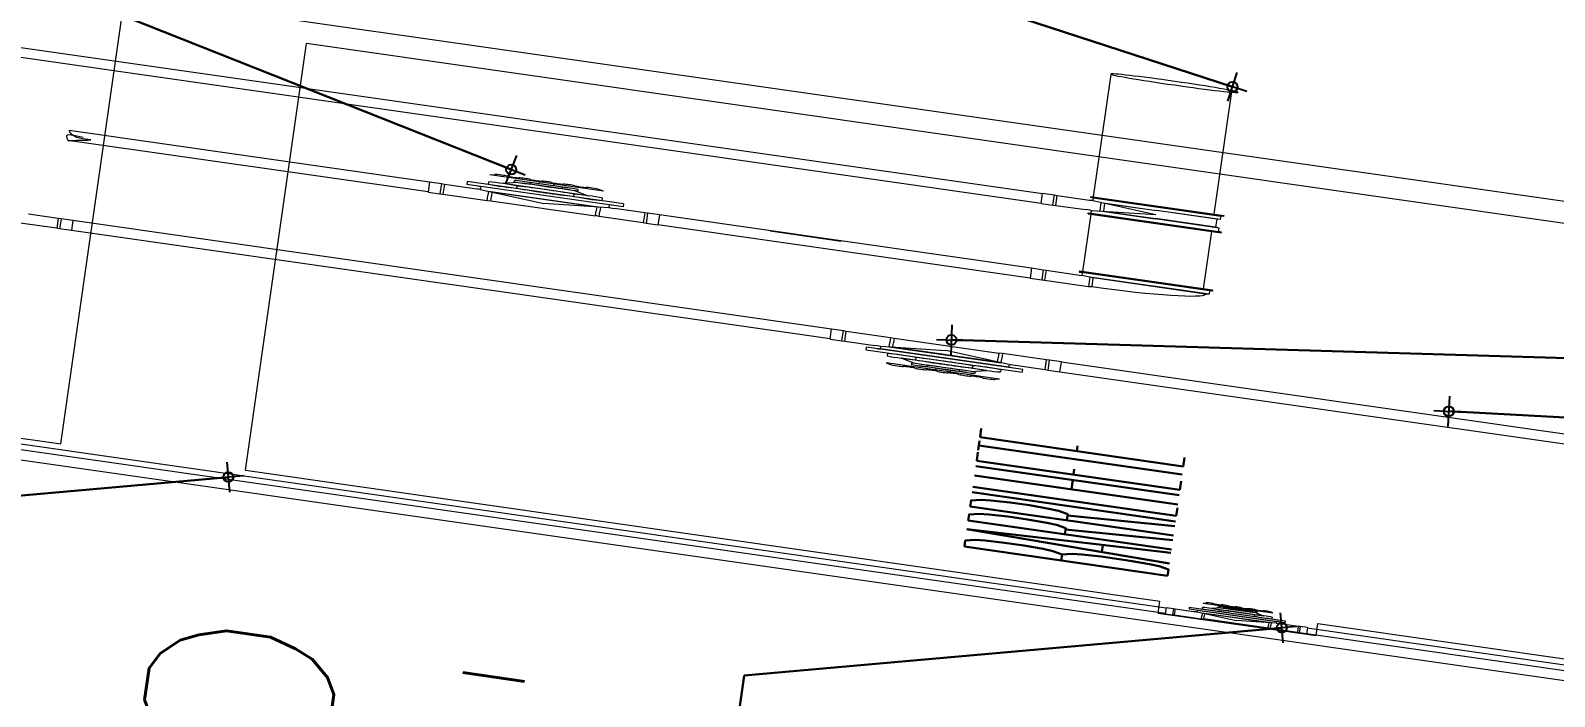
# Model space of a CAD drawing. Header units: millimetres. Extents: x -361192058 to 101130107379, y -14071650034 to 19218552450.
# Drawn here: x -137434.1 to -137284, y 43433.5 to 43499.1 of the extents above; entities that cross this region are included whole.
import ezdxf
from ezdxf.enums import TextEntityAlignment as Align

# ---------------------------------------------------------------- set-up
doc = ezdxf.new("R2010")
doc.units = ezdxf.units.MM
doc.header["$LTSCALE"] = 0.5
for name, color, linetype in [('02', 2, 'Continuous'), ('APBAN', 4, 'Continuous'), ('parede', 2, 'Continuous'), ('TEXT02', 3, 'Continuous'), ('tubulação esg', 4, 'Continuous')]:
    doc.layers.add(name, color=color, linetype=linetype)
doc.styles.add('COTAS', font='romans.shx')
doc.styles.add('R80', font='simplex.shx', dxfattribs={"height": 0.2})
doc.styles.add('ROMANS', font='romans', dxfattribs={"height": 0.1})
doc.styles.get("Standard").update_dxf_attribs({"font": 'txt.shx', "height": 0.12})
doc.dimstyles.new('COTAS', dxfattribs={"dimtxt": 0.08, "dimasz": 0.06, "dimexe": 0.18, "dimexo": 0.0625, "dimgap": 0.05, "dimtad": 1, "dimdec": 4, "dimzin": 4, "dimdsep": 46, "dimtxsty": 'R80', "dimblk1": 'DOT', "dimblk2": 'DOT', "dimsah": 1, "dimcen": 0.09, "dimse1": 1, "dimse2": 1, "dimclrt": 150, "dimadec": 0, "dimazin": 0, "dimtfac": 1, "dimtdec": 4, "dimtmove": 2, "dimatfit": 3, "dimldrblk": 'DOT', "dimfxl": 0, "dimtolj": 1, "dimtzin": 0, "dimarcsym": 0})

# ---------------------------------------------------------------- blocks, each defined once
blk = doc.blocks.new('_Dot')
at = {"color": 0, "lineweight": -2}
blk.add_line((-0.5, 0), (-1, 0), dxfattribs=at)
at = {"color": 0, "const_width": 0.5}
blk.add_lwpolyline([(-0.25, 0, 1), (0.25, 0, 1)], format="xyb", close=True, dxfattribs=at)
blk = doc.blocks.new('DOT')
for p, q in [((0, -1.5), (0, 1.5)), ((1.5, 0), (-1.5, 0))]:
    blk.add_line(p, q)
blk.add_circle((0, 0), 0.5)
blk = doc.blocks.new('APROVADO QUADRA 21.2 MBVII')
at = {"layer": 'parede', "color": 7, "lineweight": 18}
for p, q in [((4509.9035, 2478.5592), (4509.9035, 2466.0319)), ((4520.1131, 2470.2059), (4520.1131, 2478.5592)), ((4510.3676, 2478.2498), (4510.3676, 2473.9185)), ((4510.3676, 2473.9185), (4519.649, 2473.9185)), ((4510.3676, 2473.6091), (4510.3676, 2472.078)), ((4510.3676, 2473.6091), (4519.649, 2473.6091)), ((4519.649, 2470.3296), (4519.649, 2473.6091)), ((4510.1067, 2472.078), (4510.3676, 2472.078)), ((4510.1067, 2472.078), (4510.1067, 2471.8132)), ((4510.1067, 2471.8132), (4510.3676, 2471.8132)), ((4510.3676, 2471.8132), (4510.3676, 2470.3296))]:
    blk.add_line(p, q, dxfattribs=at)
at = {"layer": 'tubulação esg', "lineweight": 18}
for p, q in [((4510.1226, 2477.8057), (4510.1226, 2472.0661)), ((4510.2439, 2477.8057), (4510.2439, 2472.0661)), ((4518.4859, 2477.7251), (4518.485, 2472.366)), ((4518.6887, 2472.366), (4518.6887, 2477.7251)), ((4514.95, 2473.9757), (4514.95, 2474.0491)), ((4515.1634, 2473.9757), (4515.1634, 2474.0256)), ((4514.9451, 2473.9708), (4514.95, 2473.9757)), ((4515.1634, 2473.9757), (4514.95, 2473.9757)), ((4515.1682, 2473.9708), (4515.1634, 2473.9757)), ((4516.8568, 2473.3747), (4516.8568, 2473.978)), ((4517.0702, 2473.3747), (4517.0702, 2473.978)), ((4514.9451, 2473.9512), (4514.9451, 2473.9708)), ((4515.1682, 2473.9708), (4514.9451, 2473.9708)), ((4515.1682, 2473.9512), (4514.9451, 2473.9512)), ((4514.95, 2472.6805), (4514.95, 2473.9512)), ((4515.1634, 2472.6805), (4515.1634, 2473.9512)), ((4515.1682, 2473.9512), (4515.1682, 2473.9708)), ((4516.851, 2473.3747), (4516.851, 2473.355)), ((4517.076, 2473.3747), (4516.851, 2473.3747)), ((4517.076, 2473.3747), (4516.851, 2473.3747)), ((4517.076, 2473.3747), (4517.076, 2473.355)), ((4517.076, 2473.355), (4516.851, 2473.355)), ((4516.851, 2473.355), (4516.8559, 2473.35)), ((4516.8559, 2473.35), (4516.8559, 2473.276)), ((4517.071, 2473.35), (4516.8559, 2473.35)), ((4517.076, 2473.355), (4517.071, 2473.35)), ((4517.071, 2473.35), (4517.071, 2473.2997)), ((4517.1361, 2473.2948), (4517.1312, 2473.2898)), ((4517.1975, 2473.313), (4517.1361, 2473.313)), ((4517.1361, 2473.0515), (4517.1361, 2473.313)), ((4517.1975, 2473.0515), (4517.1975, 2473.313)), ((4516.8559, 2473.276), (4516.9635, 2473.276)), ((4516.8559, 2473.276), (4516.8619, 2473.27)), ((4516.8618, 2473.2701), (4516.8618, 2473.0945)), ((4516.8619, 2473.27), (4516.9635, 2473.27)), ((4517.071, 2473.2898), (4516.9635, 2473.1823)), ((4517.0572, 2473.276), (4516.9635, 2473.276)), ((4517.0512, 2473.27), (4516.9635, 2473.27)), ((4517.0512, 2473.27), (4517.0512, 2473.0945)), ((4517.0572, 2473.276), (4517.0572, 2473.0885)), ((4517.1312, 2473.2898), (4517.0809, 2473.2898)), ((4517.1312, 2473.0747), (4517.1312, 2473.2898)), ((4517.2073, 2473.2773), (4517.2555, 2473.2773)), ((4517.4096, 2473.2773), (4517.4319, 2473.2695)), ((4517.4096, 2473.0872), (4517.4096, 2473.2773)), ((4517.333, 2473.2298), (4517.2653, 2473.2536)), ((4517.2653, 2473.111), (4517.2653, 2473.2536)), ((4517.2073, 2473.2298), (4517.2555, 2473.2298)), ((4517.333, 2473.1424), (4517.333, 2473.2222)), ((4517.3384, 2473.2355), (4517.3654, 2473.2355)), ((4517.3709, 2473.1424), (4517.3709, 2473.2222)), ((4517.333, 2473.1557), (4517.333, 2473.2089)), ((4517.3384, 2473.2089), (4517.3654, 2473.2089)), ((4517.3709, 2473.1945), (4517.4096, 2473.1945)), ((4517.071, 2473.0747), (4516.9635, 2473.1823)), ((4517.3709, 2473.17), (4517.4096, 2473.17)), ((4517.3384, 2473.1557), (4517.3654, 2473.1557)), ((4517.2073, 2473.1348), (4517.2555, 2473.1348)), ((4517.333, 2473.1348), (4517.2653, 2473.111)), ((4517.3384, 2473.1291), (4517.3654, 2473.1291)), ((4516.8559, 2473.0885), (4516.8619, 2473.0945)), ((4516.8619, 2473.0945), (4516.9635, 2473.0945)), ((4517.0512, 2473.0945), (4516.9635, 2473.0945)), ((4517.4096, 2473.0872), (4517.4319, 2473.0951)), ((4516.8559, 2473.0885), (4516.9635, 2473.0885)), ((4516.8559, 2473.0145), (4516.8559, 2473.0885)), ((4517.0572, 2473.0885), (4516.9635, 2473.0885)), ((4517.071, 2473.0145), (4517.071, 2473.0649)), ((4517.1312, 2473.0747), (4517.0809, 2473.0747)), ((4517.1361, 2473.0698), (4517.1312, 2473.0747)), ((4517.2073, 2473.0872), (4517.2555, 2473.0872)), ((4517.1975, 2473.0515), (4517.1361, 2473.0515)), ((4516.851, 2473.0096), (4516.8559, 2473.0145)), ((4517.071, 2473.0145), (4516.8559, 2473.0145)), ((4517.076, 2473.0096), (4517.071, 2473.0145)), ((4517.076, 2473.0096), (4516.851, 2473.0096)), ((4516.851, 2472.9899), (4516.851, 2473.0096)), ((4517.076, 2472.9899), (4516.851, 2472.9899)), ((4516.8568, 2472.3668), (4516.8568, 2472.9899)), ((4517.071, 2472.3668), (4517.071, 2472.9899)), ((4517.076, 2472.9899), (4517.076, 2473.0096)), ((4514.9442, 2472.6805), (4514.9442, 2472.6608)), ((4514.9442, 2472.6805), (4515.1691, 2472.6805)), ((4514.9442, 2472.6805), (4515.1691, 2472.6805)), ((4514.9442, 2472.6608), (4514.9491, 2472.6559)), ((4514.9442, 2472.6608), (4515.1691, 2472.6608)), ((4515.1691, 2472.6608), (4515.1642, 2472.6559)), ((4515.1691, 2472.6805), (4515.1691, 2472.6608)), ((4514.9491, 2472.6559), (4514.9491, 2472.6055)), ((4514.9491, 2472.6559), (4515.1642, 2472.6559)), ((4515.1642, 2472.6559), (4515.1642, 2472.5819)), ((4514.8226, 2472.3574), (4514.8226, 2472.6189)), ((4514.8226, 2472.6189), (4514.884, 2472.6189)), ((4514.884, 2472.3574), (4514.884, 2472.6189)), ((4514.884, 2472.6006), (4514.8889, 2472.5957)), ((4514.8889, 2472.5957), (4514.9392, 2472.5957)), ((4514.8889, 2472.3806), (4514.8889, 2472.5957)), ((4514.9491, 2472.5957), (4515.0567, 2472.4881)), ((4514.6105, 2472.5832), (4514.5882, 2472.5754)), ((4514.6105, 2472.3931), (4514.6105, 2472.5832)), ((4514.6872, 2472.5356), (4514.7549, 2472.5594)), ((4514.7549, 2472.4168), (4514.7549, 2472.5594)), ((4514.8128, 2472.5832), (4514.7646, 2472.5832)), ((4514.9629, 2472.5819), (4514.9629, 2472.3944)), ((4514.9629, 2472.5819), (4515.0567, 2472.5819)), ((4514.9689, 2472.5759), (4514.9689, 2472.4004)), ((4514.9689, 2472.5759), (4515.0567, 2472.5759)), ((4515.1642, 2472.5819), (4515.0567, 2472.5819)), ((4515.1582, 2472.5759), (4515.0567, 2472.5759)), ((4515.1642, 2472.5819), (4515.1582, 2472.5759)), ((4515.1583, 2472.5759), (4515.1583, 2472.4003)), ((4514.6817, 2472.5413), (4514.6547, 2472.5413)), ((4514.8128, 2472.5356), (4514.7646, 2472.5356)), ((4514.6492, 2472.4482), (4514.6492, 2472.528)), ((4514.6817, 2472.5147), (4514.6547, 2472.5147)), ((4514.6872, 2472.4482), (4514.6872, 2472.528)), ((4514.6872, 2472.4615), (4514.6872, 2472.5147)), ((4514.6492, 2472.5004), (4514.6105, 2472.5004)), ((4514.9491, 2472.3806), (4515.0567, 2472.4881)), ((4514.6492, 2472.4759), (4514.6105, 2472.4759)), ((4514.6817, 2472.4615), (4514.6547, 2472.4615)), ((4514.6817, 2472.4349), (4514.6547, 2472.4349)), ((4514.6872, 2472.4406), (4514.7549, 2472.4168)), ((4514.8128, 2472.4406), (4514.7646, 2472.4406)), ((4514.6105, 2472.3931), (4514.5882, 2472.4009)), ((4514.8128, 2472.3931), (4514.7646, 2472.3931)), ((4514.9629, 2472.3944), (4515.0567, 2472.3944)), ((4514.9689, 2472.4004), (4515.0567, 2472.4004)), ((4515.1582, 2472.4004), (4515.0567, 2472.4004)), ((4515.1642, 2472.3944), (4515.0567, 2472.3944)), ((4515.1642, 2472.3944), (4515.1582, 2472.4004)), ((4515.1642, 2472.3204), (4515.1642, 2472.3944)), ((4514.8226, 2472.3574), (4514.884, 2472.3574)), ((4514.884, 2472.3756), (4514.8889, 2472.3806)), ((4514.8889, 2472.3806), (4514.9392, 2472.3806)), ((4514.9491, 2472.3204), (4514.9491, 2472.3707)), ((4517.0751, 2472.3668), (4516.8519, 2472.3668)), ((4516.8519, 2472.3668), (4516.8519, 2472.3472)), ((4517.0751, 2472.3668), (4517.0751, 2472.3472)), ((4518.48, 2472.366), (4518.7032, 2472.366)), ((4518.48, 2472.366), (4518.48, 2472.3464)), ((4518.7032, 2472.366), (4518.7032, 2472.3464)), ((4517.0751, 2472.3472), (4516.8519, 2472.3472)), ((4516.8519, 2472.3472), (4516.8568, 2472.3423)), ((4516.8568, 2472.3423), (4516.8568, 2472.2689)), ((4517.0702, 2472.3423), (4516.8568, 2472.3423)), ((4517.0751, 2472.3472), (4517.0702, 2472.3423)), ((4517.0702, 2472.3423), (4517.0702, 2472.2826)), ((4518.48, 2472.3464), (4518.7032, 2472.3464)), ((4518.48, 2472.3464), (4518.4849, 2472.3415)), ((4518.4849, 2472.3415), (4518.6983, 2472.3415)), ((4518.4849, 2472.3415), (4518.4849, 2472.2916)), ((4518.7032, 2472.3464), (4518.6983, 2472.3415)), ((4518.6983, 2472.3415), (4518.6983, 2472.2916)), ((4514.9442, 2472.3155), (4514.9491, 2472.3204)), ((4514.9442, 2472.2957), (4514.9442, 2472.3155)), ((4514.9442, 2472.3155), (4515.1691, 2472.3155)), ((4514.9491, 2472.3204), (4515.1642, 2472.3204)), ((4515.1691, 2472.3155), (4515.1642, 2472.3204)), ((4515.1691, 2472.2957), (4515.1691, 2472.3155)), ((4514.9442, 2472.2957), (4515.1691, 2472.2957)), ((4514.9495, 2472.2957), (4514.9495, 2470.8857)), ((4515.1642, 2472.2957), (4515.1642, 2470.8857)), ((4517.0565, 2472.2689), (4517.0702, 2472.2826)), ((4517.1299, 2472.2826), (4517.0702, 2472.2826)), ((4517.1348, 2472.2875), (4517.1299, 2472.2826)), ((4517.1299, 2472.0692), (4517.1299, 2472.2826)), ((4517.1348, 2472.0643), (4517.1348, 2472.2875)), ((4517.1544, 2472.2875), (4517.1348, 2472.2875)), ((4517.1544, 2472.0643), (4517.1544, 2472.2875)), ((4517.1544, 2472.2815), (4518.4007, 2472.2815)), ((4518.4007, 2472.2867), (4518.4007, 2472.0635)), ((4518.4007, 2472.2867), (4518.4203, 2472.2867)), ((4518.4203, 2472.2867), (4518.4203, 2472.0635)), ((4518.4203, 2472.2867), (4518.4252, 2472.2818)), ((4518.4252, 2472.2818), (4518.4252, 2472.0684)), ((4518.4252, 2472.2818), (4518.4751, 2472.2818)), ((4518.4849, 2472.2818), (4518.5916, 2472.1751)), ((4518.6983, 2472.2818), (4518.5916, 2472.1751)), ((4518.758, 2472.2818), (4518.7081, 2472.2818)), ((4518.7629, 2472.2867), (4518.758, 2472.2818)), ((4518.758, 2472.2818), (4518.758, 2472.0684)), ((4518.7629, 2472.2867), (4518.7629, 2472.0635)), ((4518.7825, 2472.2867), (4518.7629, 2472.2867)), ((4518.7825, 2472.2867), (4518.7825, 2472.0635)), ((4518.7825, 2472.2815), (4521.4449, 2472.2815)), ((4517.0565, 2472.2689), (4516.8568, 2472.2689)), ((4516.8568, 2472.2689), (4516.8627, 2472.263)), ((4516.8627, 2472.263), (4517.0505, 2472.263)), ((4517.0505, 2472.263), (4517.0565, 2472.2689)), ((4517.0505, 2472.0752), (4517.0505, 2472.263)), ((4517.0565, 2472.0692), (4517.0565, 2472.2689)), ((4518.6846, 2472.2681), (4518.4986, 2472.2681)), ((4518.4986, 2472.2681), (4518.4986, 2472.1751)), ((4518.6787, 2472.2621), (4518.5046, 2472.2621)), ((4518.5046, 2472.2621), (4518.5046, 2472.1751)), ((4518.6787, 2472.2621), (4518.6787, 2472.1751)), ((4518.6846, 2472.2681), (4518.6846, 2472.1751)), ((4518.4986, 2472.0684), (4518.4986, 2472.1751)), ((4518.5046, 2472.0743), (4518.5046, 2472.1751)), ((4518.6787, 2472.0743), (4518.6787, 2472.1751)), ((4518.6846, 2472.0684), (4518.6846, 2472.1751)), ((4517.1544, 2472.0794), (4518.4007, 2472.0794)), ((4518.7825, 2472.0794), (4521.4449, 2472.0794)), ((4510.2523, 2472.0661), (4510.1141, 2472.0661)), ((4510.1141, 2472.0661), (4510.1141, 2472.054)), ((4510.2523, 2472.054), (4510.1141, 2472.054)), ((4510.1141, 2472.054), (4510.1171, 2472.051)), ((4510.2523, 2472.054), (4510.2493, 2472.051)), ((4510.2523, 2472.0661), (4510.2523, 2472.054)), ((4517.0565, 2472.0692), (4517.0505, 2472.0752)), ((4517.1299, 2472.0692), (4517.0565, 2472.0692)), ((4517.1348, 2472.0643), (4517.1299, 2472.0692)), ((4517.1544, 2472.0643), (4517.1348, 2472.0643)), ((4518.4007, 2472.0635), (4518.4203, 2472.0635)), ((4518.4203, 2472.0635), (4518.4252, 2472.0684)), ((4518.4252, 2472.0684), (4518.4986, 2472.0684)), ((4518.4986, 2472.0684), (4518.5046, 2472.0743)), ((4518.6787, 2472.0743), (4518.5045, 2472.0743)), ((4518.6846, 2472.0684), (4518.6787, 2472.0743)), ((4518.758, 2472.0684), (4518.6846, 2472.0684)), ((4518.7629, 2472.0635), (4518.758, 2472.0684)), ((4518.7825, 2472.0635), (4518.7629, 2472.0635)), ((4510.2493, 2472.051), (4510.1171, 2472.051)), ((4510.1171, 2472.051), (4510.1171, 2472.0055)), ((4510.2493, 2472.051), (4510.2493, 2472.02)), ((4510.3271, 2472.0282), (4510.2893, 2472.0282)), ((4510.2893, 2472.0282), (4510.2893, 2471.8675)), ((4510.3271, 2472.0282), (4510.3271, 2471.8675)), ((4510.1171, 2472.0055), (4510.1208, 2472.0018)), ((4510.1171, 2472.0055), (4510.1832, 2472.0055)), ((4510.2493, 2472.014), (4510.1832, 2471.9479)), ((4510.2408, 2472.0055), (4510.1832, 2472.0055)), ((4510.2408, 2471.8903), (4510.2408, 2472.0055)), ((4510.2863, 2472.014), (4510.2554, 2472.014)), ((4510.2893, 2472.017), (4510.2863, 2472.014)), ((4510.2863, 2472.014), (4510.2863, 2471.8818)), ((4510.3331, 2472.0063), (4510.3627, 2472.0063)), ((4510.4574, 2472.0063), (4510.4711, 2472.0015)), ((4510.4574, 2472.0063), (4510.4574, 2471.8895)), ((4510.1208, 2472.0018), (4510.1832, 2472.0018)), ((4510.1208, 2471.8939), (4510.1208, 2472.0018)), ((4510.2371, 2472.0018), (4510.1832, 2472.0018)), ((4510.2371, 2471.8939), (4510.2371, 2472.0018)), ((4510.4103, 2471.9771), (4510.3687, 2471.9917)), ((4510.3687, 2471.9917), (4510.3687, 2471.9041)), ((4510.4136, 2471.9806), (4510.4302, 2471.9806)), ((4510.3331, 2471.9771), (4510.3627, 2471.9771)), ((4510.4103, 2471.9724), (4510.4103, 2471.9233)), ((4510.4103, 2471.9642), (4510.4103, 2471.9315)), ((4510.4136, 2471.9642), (4510.4302, 2471.9642)), ((4510.4336, 2471.9724), (4510.4336, 2471.9233)), ((4510.4336, 2471.9554), (4510.4574, 2471.9554)), ((4510.2493, 2471.8818), (4510.1832, 2471.9479)), ((4510.4136, 2471.9315), (4510.4302, 2471.9315)), ((4510.4336, 2471.9404), (4510.4574, 2471.9404)), ((4510.3331, 2471.9187), (4510.3627, 2471.9187)), ((4510.4103, 2471.9187), (4510.3687, 2471.9041)), ((4510.4136, 2471.9152), (4510.4302, 2471.9152)), ((4510.1171, 2471.8903), (4510.1208, 2471.8939)), ((4510.1171, 2471.8448), (4510.1171, 2471.8903)), ((4510.1171, 2471.8903), (4510.1832, 2471.8903)), ((4510.1208, 2471.8939), (4510.1832, 2471.8939)), ((4510.2371, 2471.8939), (4510.1832, 2471.8939)), ((4510.2408, 2471.8903), (4510.1832, 2471.8903)), ((4510.2863, 2471.8818), (4510.2554, 2471.8818)), ((4510.2893, 2471.8787), (4510.2863, 2471.8818)), ((4510.3331, 2471.8895), (4510.3627, 2471.8895)), ((4510.4574, 2471.8895), (4510.4711, 2471.8943)), ((4510.2493, 2471.8448), (4510.2493, 2471.8757)), ((4510.3271, 2471.8675), (4510.2893, 2471.8675)), ((4510.1141, 2471.8418), (4510.1171, 2471.8448)), ((4510.2523, 2471.8418), (4510.1141, 2471.8418)), ((4510.1141, 2471.8296), (4510.1141, 2471.8418)), ((4510.2523, 2471.8296), (4510.1141, 2471.8296)), ((4510.2493, 2471.8448), (4510.1171, 2471.8448)), ((4510.1226, 2471.8296), (4510.1226, 2466.0319)), ((4510.2439, 2471.8296), (4510.2439, 2466.0319)), ((4510.2523, 2471.8418), (4510.2493, 2471.8448)), ((4510.2523, 2471.8296), (4510.2523, 2471.8418))]:
    blk.add_line(p, q, dxfattribs=at)
at = {"layer": 'tubulação esg', "color": 84, "lineweight": 18}
blk.add_line((4517.0689, 2472.8046), (4517.0689, 2472.6857), dxfattribs=at)
at = {"layer": 'tubulação esg', "lineweight": 18}
for centre, radius, start, end in [((4517.0809, 2473.2997), 0.00987, 180, 270), ((4517.2314, 2473.2536), 0.0339, 135.4223, 224.5777), ((4517.2314, 2473.2536), 0.0339, 315.4223, 44.5777), ((4517.4279, 2473.258), 0.0122, 0, 70.6943), ((4517.4428, 2473.2386), 0.0122, 127.6906, 232.3094), ((4517.4279, 2473.258), 0.0122, 307.6906, 0), ((4517.3184, 2473.1823), 0.1208, 156.8351, 203.1649), ((4517.1445, 2473.1823), 0.1208, 336.8351, 23.1649), ((4517.3519, 2473.2222), 0.019, 135.4223, 224.5777), ((4517.3519, 2473.2222), 0.019, 315.4223, 44.5777), ((4517.4279, 2473.2192), 0.0122, 0, 52.3094), ((4517.4279, 2473.2192), 0.0122, 307.6906, 0), ((4517.4006, 2473.1823), 0.0676, 156.8351, 203.1649), ((4517.3032, 2473.1823), 0.0676, 336.8351, 23.1649), ((4517.4428, 2473.1999), 0.0122, 127.6906, 232.3094), ((4517.4428, 2473.1647), 0.0122, 127.6906, 232.3094), ((4517.4279, 2473.1805), 0.0122, 0, 52.3094), ((4517.4279, 2473.184), 0.0122, 307.6906, 0), ((4517.3519, 2473.1424), 0.019, 135.4223, 224.5777), ((4517.3519, 2473.1424), 0.019, 315.4223, 44.5777), ((4517.4279, 2473.1453), 0.0122, 0, 52.3094), ((4517.4279, 2473.1453), 0.0122, 307.6906, 0), ((4517.2314, 2473.111), 0.0339, 135.4223, 224.5777), ((4517.2314, 2473.111), 0.0339, 315.4223, 44.5777), ((4517.4428, 2473.126), 0.0122, 127.6906, 232.3094), ((4517.4279, 2473.1066), 0.0122, 0, 52.3094), ((4517.4279, 2473.1066), 0.0122, 289.3057, 0), ((4517.0809, 2473.0649), 0.00987, 90, 180), ((4514.9392, 2472.6055), 0.00987, 270, 0), ((4514.5922, 2472.5638), 0.0122, 109.3057, 180), ((4514.5922, 2472.5638), 0.0122, 180, 232.3094), ((4514.7887, 2472.5594), 0.0339, 135.4223, 224.5777), ((4514.7887, 2472.5594), 0.0339, 315.4223, 44.5777), ((4514.5922, 2472.5251), 0.0122, 127.6906, 180), ((4514.5773, 2472.5445), 0.0122, 307.6906, 52.3094), ((4514.6682, 2472.528), 0.019, 135.4223, 224.5777), ((4514.6682, 2472.528), 0.019, 315.4223, 44.5777), ((4514.8757, 2472.4881), 0.1208, 156.8351, 203.1649), ((4514.7018, 2472.4881), 0.1208, 336.8351, 23.1649), ((4514.5922, 2472.5251), 0.0122, 180, 232.3094), ((4514.5773, 2472.5057), 0.0122, 307.6906, 52.3094), ((4514.7169, 2472.4881), 0.0676, 156.8351, 203.1649), ((4514.6195, 2472.4881), 0.0676, 336.8351, 23.1649), ((4514.5922, 2472.4864), 0.0122, 127.6906, 180), ((4514.5922, 2472.4899), 0.0122, 180, 232.3094), ((4514.5922, 2472.4512), 0.0122, 127.6906, 180), ((4514.5773, 2472.4705), 0.0122, 307.6906, 52.3094), ((4514.6682, 2472.4482), 0.019, 135.4223, 224.5777), ((4514.6682, 2472.4482), 0.019, 315.4223, 44.5777), ((4514.5922, 2472.4512), 0.0122, 180, 232.3094), ((4514.5773, 2472.4318), 0.0122, 307.6906, 52.3094), ((4514.7887, 2472.4168), 0.0339, 135.4223, 224.5777), ((4514.7887, 2472.4168), 0.0339, 315.4223, 44.5777), ((4514.5922, 2472.4124), 0.0122, 127.6906, 180), ((4514.5922, 2472.4124), 0.0122, 180, 250.6943), ((4514.9392, 2472.3707), 0.00987, 0, 90), ((4518.4751, 2472.2916), 0.00979, 270, 0), ((4518.7081, 2472.2916), 0.00979, 180, 270), ((4517.0555, 2472.268), 0.1928, 181.4733, 268.5267), ((4510.2554, 2472.02), 0.00606, 180, 270), ((4510.3479, 2471.9917), 0.0208, 135.4223, 224.5777), ((4510.3479, 2471.9917), 0.0208, 315.4223, 44.5777), ((4510.4219, 2471.9724), 0.0117, 135.4223, 224.5777), ((4510.4219, 2471.9724), 0.0117, 315.4223, 44.5777), ((4510.4778, 2471.9825), 0.00752, 127.6906, 232.3094), ((4510.4686, 2471.9944), 0.00752, 0, 70.6943), ((4510.4686, 2471.9944), 0.00752, 307.6906, 0), ((4510.4013, 2471.9479), 0.0742, 156.8351, 203.1649), ((4510.2944, 2471.9479), 0.0742, 336.8351, 23.1649), ((4510.4519, 2471.9479), 0.0416, 156.8351, 203.1649), ((4510.392, 2471.9479), 0.0416, 336.8351, 23.1649), ((4510.4778, 2471.9587), 0.00752, 127.6906, 232.3094), ((4510.4686, 2471.9706), 0.00752, 0, 52.3094), ((4510.4686, 2471.9706), 0.00752, 307.6906, 0), ((4510.4686, 2471.9468), 0.00752, 0, 52.3094), ((4510.4219, 2471.9233), 0.0117, 135.4223, 224.5777), ((4510.4219, 2471.9233), 0.0117, 315.4223, 44.5777), ((4510.4778, 2471.9371), 0.00752, 127.6906, 232.3094), ((4510.4686, 2471.949), 0.00752, 307.6906, 0), ((4510.4686, 2471.9252), 0.00752, 0, 52.3094), ((4510.3479, 2471.9041), 0.0208, 135.4223, 224.5777), ((4510.3479, 2471.9041), 0.0208, 315.4223, 44.5777), ((4510.4778, 2471.9133), 0.00752, 127.6906, 232.3094), ((4510.4686, 2471.9252), 0.00752, 307.6906, 0), ((4510.4686, 2471.9014), 0.00752, 0, 52.3094), ((4510.2554, 2471.8757), 0.00606, 90, 180), ((4510.4686, 2471.9014), 0.00752, 289.3057, 0)]:
    blk.add_arc(centre, radius, start, end, dxfattribs=at)
at = {"layer": 'tubulação esg', "lineweight": 18, "extrusion": (0, 0, -1)}
blk.add_ellipse((4521.4497, 2472.1756), major_axis=(0, -0.1067), ratio=0.366698, dxfattribs=at)
at = {"layer": 'tubulação esg', "lineweight": 18}
for points in [[(4516.8568, 2473.9782), (4516.9412, 2473.9409), (4516.9901, 2473.9725), (4517.0702, 2473.978)], [(4516.9635, 2473.9534), (4516.9211, 2473.9811), (4516.8621, 2473.978)]]:
    blk.add_spline(points, degree=3, dxfattribs=at)
at = {"color": 0, "lineweight": 13, "flags": 8}
for p in [(4700.7247, 2280.1125), (4699.5738, 2277.8964), (4702.3546, 2276.195), (4703.6722, 2274.085), (4699.8445, 2272.2194), (4703.0488, 2270.137), (4703.0877, 2267.9803), (4700.6523, 2261.5216), (4700.7007, 2257.1593)]:
    blk.add_attdef('NIVEL', p, '', height=0.075, dxfattribs=at)
for rotation, width, p in [(90, 0.8, (4700.8205, 2275.7521)), (270, 0.6, (4703.8437, 2274.9021)), (90, 0.8, (4701.5575, 2268.5021)), (180, 0.6, (4651.1817, 2236.1931))]:
    blk.add_attdef('$PORTA', text='', height=0.09, rotation=rotation, dxfattribs=dict(at, width=width)).set_placement(p, align=Align.MIDDLE)
for p in [(4654.176, 2240.463), (4648.499, 2240.1923), (4637.8012, 2239.3845), (4633.4388, 2239.3361), (4656.3921, 2239.3121), (4652.4746, 2237.6822), (4646.4166, 2236.988), (4644.2598, 2236.9491), (4650.3646, 2236.3646)]:
    blk.add_attdef('NIVEL', p, '', height=0.075, rotation=270, dxfattribs=at)
at = {"color": 0, "lineweight": 13, "width": 0.8, "flags": 8}
for p in [(4652.0317, 2239.2163), (4644.7817, 2238.4793)]:
    blk.add_attdef('$PORTA', text='', height=0.09, dxfattribs=at).set_placement(p, align=Align.MIDDLE)
at = {"layer": 'APBAN', "lineweight": 18, "insert": (4507.4052, 2472.7925), "char_height": 0.30938, "attachment_point": 9, "style": 'COTAS'}
blk.add_mtext('REGISTRO\\P%%c 3/4"', dxfattribs=at)
at = {"layer": 'TEXT02', "lineweight": 18, "style": 'ROMANS'}
blk.add_text('BARRILHETE', height=0.34032, dxfattribs=at).set_placement((4510.8736, 2472.4114), align=Align.TOP_LEFT)
at = {"layer": 'APBAN', "lineweight": 18, "annotation_type": 0, "has_hookline": 1}
for points, hookline_direction, text_width in [([(4510.1719, 2473.6357), (4507.5152, 2474.5069), (4507.4552, 2474.5069)], 1, 4.5818), ([(4517.5864, 2473.2436), (4521.1186, 2474.3754), (4521.1786, 2474.3754)], 0, 4.1693), ([(4521.5466, 2472.0794), (4523.738, 2473.0415), (4523.798, 2473.0415)], 0, 2.5192), ([(4510.1719, 2471.8713), (4507.5152, 2472.7425), (4507.4552, 2472.7425)], 1, 2.0773), ([(4515.2983, 2472.4813), (4520.5181, 2468.9207), (4520.5781, 2468.9207)], 0, 2.9907), ([(4515.2923, 2471.6483), (4520.8612, 2466.7937), (4520.9212, 2466.7937)], 0, 4.5818), ([(4511.2024, 2470.7199), (4507.7188, 2471.373)], 1, 4.5818)]:
    blk.add_leader(points, dimstyle='COTAS', override={"dimldrblk": 'DOT'}, dxfattribs=dict(at, hookline_direction=hookline_direction, text_width=text_width))

msp = doc.modelspace()

# ---------------------------------------------------------------- block references
at = {"layer": '02', "color": 0, "lineweight": 30, "xscale": -4.574818403918471, "yscale": -59.40450511825884, "zscale": 4.574818403918471, "rotation": 261.8606972171988}
msp.add_blockref('APROVADO QUADRA 21.2 MBVII', (5129.041, 2225.201), dxfattribs=at)

doc.saveas('drawing.dxf')
